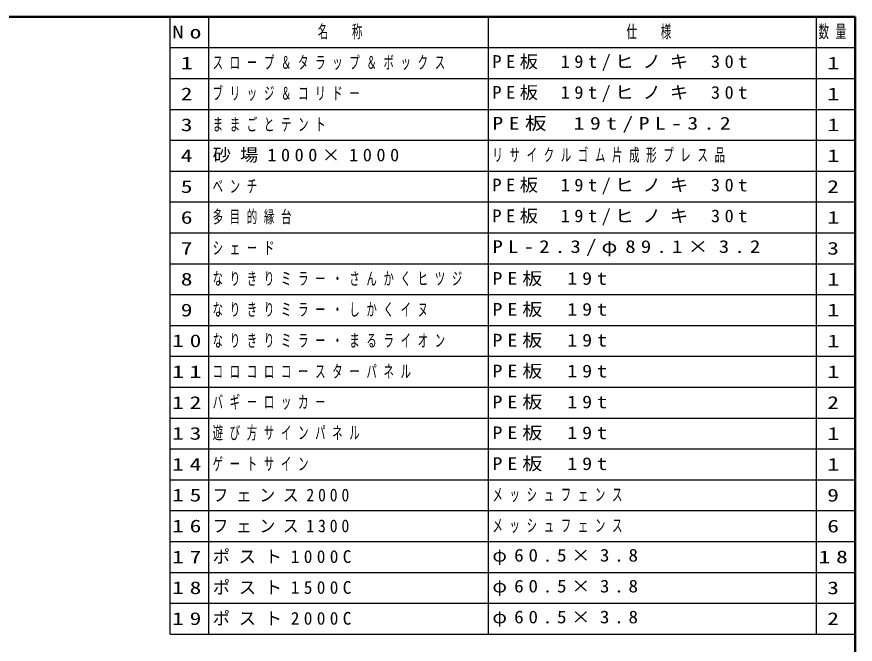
# Model space of a CAD drawing. Units: millimetres on the paper, scale 1:50. Extents: x 35 to 420, y -297 to 267.
# Drawn here: x 289.7 to 420, y 169.4 to 267 of the extents above; entities that cross this region are included whole.
import ezdxf
from ezdxf.enums import TextEntityAlignment as Align

# ---------------------------------------------------------------- set-up
doc = ezdxf.new("R2010")
doc.units = ezdxf.units.MM
doc.layers.add('CLASS1', color=7, linetype='Continuous', lineweight=25)
doc.layers.add('LY_3', color=7, linetype='Continuous', lineweight=13)
doc.styles.add('ＭＳ ゴシック', font='')
doc.styles.get('ＭＳ ゴシック').set_extended_font_data('MS Gothic')

msp = doc.modelspace()

# ---------------------------------------------------------------- linework, layer by layer
at = {"layer": 'CLASS1'}
for p, q in [((313.5, 171), (313.5, 267)), ((313.5, 267), (420, 267)), ((319.5, 171), (319.5, 267)), ((363, 171), (363, 267)), ((414, 171), (414, 267)), ((420, 171), (420, 267)), ((313.5, 262.2), (420, 262.2)), ((313.5, 257.4), (420, 257.4)), ((313.5, 252.6), (420, 252.6)), ((313.5, 247.8), (420, 247.8)), ((313.5, 243), (420, 243)), ((313.5, 238.2), (420, 238.2)), ((313.5, 233.4), (420, 233.4)), ((313.5, 228.6), (420, 228.6)), ((313.5, 223.8), (420, 223.8)), ((313.5, 219), (420, 219)), ((313.5, 214.2), (420, 214.2)), ((313.5, 209.4), (420, 209.4)), ((313.5, 204.6), (420, 204.6)), ((313.5, 199.8), (420, 199.8)), ((313.5, 195), (420, 195)), ((313.5, 190.2), (420, 190.2)), ((313.5, 185.4), (420, 185.4)), ((313.5, 180.6), (420, 180.6)), ((313.5, 175.8), (420, 175.8)), ((313.5, 171), (420, 171))]:
    msp.add_line(p, q, dxfattribs=at)
at = {"layer": 'LY_3', "lineweight": 50}
for p, q in [((420, 267), (35, 267)), ((420, 0), (420, 267))]:
    msp.add_line(p, q, dxfattribs=at)

# ---------------------------------------------------------------- texts
at = {"layer": 'CLASS1', "style": 'ＭＳ ゴシック'}
for s, width, p in [('1', 1.4, (315.15, 259.8)), ('1', 1.4, (415.65, 259.8)), ('2', 1.35, (315.15, 255)), ('1', 1.4, (415.65, 255)), ('3', 1.35, (315.15, 250.2)), ('1', 1.4, (415.65, 250.2)), ('4', 1.35, (315.15, 245.4)), ('1', 1.4, (415.65, 245.4)), ('5', 1.35, (315.15, 240.6)), ('2', 1.35, (415.65, 240.6)), ('6', 1.35, (315.15, 235.8)), ('1', 1.4, (415.65, 235.8)), ('7', 1.35, (315.15, 231)), ('3', 1.35, (415.65, 231)), ('8', 1.35, (315.15, 226.2)), ('1', 1.4, (415.65, 226.2)), ('9', 1.35, (315.15, 221.4)), ('1', 1.4, (415.65, 221.4)), ('1', 1.4, (415.65, 216.6)), ('1', 1.4, (415.65, 211.8)), ('2', 1.35, (415.65, 207)), ('1', 1.4, (415.65, 202.2)), ('1', 1.4, (415.65, 197.4)), ('9', 1.35, (415.65, 192.6)), ('6', 1.35, (415.65, 187.8)), ('3', 1.35, (415.65, 178.2)), ('2', 1.35, (415.65, 173.4))]:
    msp.add_text(s, height=1.979, dxfattribs=dict(at, width=width)).set_placement(p, align=Align.MIDDLE_LEFT)
at = {"layer": 'CLASS1', "char_height": 1.979, "attachment_point": 4, "style": 'ＭＳ ゴシック'}
for s, insert in [('\\T1.64;\\W0.6;名\u3000称', (336.45, 264.6)), ('\\T1.64;\\W0.6;仕\u3000様', (384.45, 264.6)), ('\\T1.64;\\W0.6;数量', (414.3, 264.6)), ('\\T1.5;\\W1.35;No', (313.8, 264.6)), ('\\T1.64;\\W0.6;スロープ＆タラップ＆ボックス', (320.1, 259.8)), ('\\T1.5;\\W1.05;PE板\\~19t/ヒノキ\\~30t', (363.6, 259.8)), ('\\T1.64;\\W0.6;ブリッジ＆コリドー', (320.1, 255)), ('\\T1.5;\\W1.05;PE板\\~19t/ヒノキ\\~30t', (363.6, 255)), ('\\T1.5;\\W1.25;PE板\\~19t/PL-3.2', (363.6, 250.2)), ('\\T1.64;\\W0.6;ままごとテント', (320.1, 250.2)), ('\\T1.5;\\W1.05;砂場1000×1000', (320.1, 245.4)), ('\\T1.64;\\W0.6;リサイクルゴム片成形プレス品', (363.6, 245.4)), ('\\T1.64;\\W0.6;ベンチ', (320.1, 240.6)), ('\\T1.5;\\W1.05;PE板\\~19t/ヒノキ\\~30t', (363.6, 240.6)), ('\\T1.5;\\W1.05;PE板\\~19t/ヒノキ\\~30t', (363.6, 235.8)), ('\\T1.64;\\W0.6;多目的縁台', (320.1, 235.8)), ('\\T1.64;\\W0.6;シェード', (320.1, 231)), ('\\T1.5;\\W1.2;PL-2.3/φ89.1×3.2', (363.6, 231)), ('\\T1.64;\\W0.6;なりきりミラー・さんかくヒツジ', (320.1, 226.2)), ('\\T1.5;\\W1.15;PE板\\~19t', (363.6, 226.2)), ('\\T1.64;\\W0.6;なりきりミラー・しかくイヌ', (320.1, 221.4)), ('\\T1.5;\\W1.15;PE板\\~19t', (363.6, 221.4)), ('\\T1.64;\\W0.6;なりきりミラー・まるライオン', (320.1, 216.6)), ('\\T1.5;\\W1.15;PE板\\~19t', (363.6, 216.6)), ('\\T1.5;\\W1.35;10', (313.8, 216.6)), ('\\T1.43;\\W1.4;11', (313.8, 211.8)), ('\\T1.64;\\W0.6;コロコロコースターパネル', (320.1, 211.8)), ('\\T1.5;\\W1.15;PE板\\~19t', (363.6, 211.8)), ('\\T1.5;\\W1.35;12', (313.8, 207)), ('\\T1.64;\\W0.6;バギーロッカー', (320.1, 207)), ('\\T1.5;\\W1.15;PE板\\~19t', (363.6, 207)), ('\\T1.64;\\W0.6;遊び方サインパネル', (320.1, 202.2)), ('\\T1.5;\\W1.15;PE板\\~19t', (363.6, 202.2)), ('\\T1.5;\\W1.35;13', (313.8, 202.2)), ('\\T1.5;\\W1.35;14', (313.8, 197.4)), ('\\T1.64;\\W0.6;ゲートサイン', (320.1, 197.4)), ('\\T1.5;\\W1.15;PE板\\~19t', (363.6, 197.4)), ('\\T1.5;\\W1.35;15', (313.8, 192.6)), ('\\T1.5;\\W0.9;フェンス2000', (320.1, 192.6)), ('\\T1.64;\\W0.6;メッシュフェンス', (363.6, 192.6)), ('\\T1.5;\\W1.35;16', (313.8, 187.8)), ('\\T1.5;\\W0.9;フェンス1300', (320.1, 187.8)), ('\\T1.64;\\W0.6;メッシュフェンス', (363.6, 187.8)), ('\\T1.5;\\W1.35;17', (313.8, 183)), ('\\T1.5;ポスト1000C', (320.1, 183)), ('\\T1.5;\\W1.1;φ60.5×3.8', (363.6, 183)), ('\\T1.5;\\W1.35;18', (414.3, 183)), ('\\T1.5;\\W1.35;18', (313.8, 178.2)), ('\\T1.5;ポスト1500C', (320.1, 178.2)), ('\\T1.5;\\W1.1;φ60.5×3.8', (363.6, 178.2)), ('\\T1.5;ポスト2000C', (320.1, 173.4)), ('\\T1.5;\\W1.35;19', (313.8, 173.4)), ('\\T1.5;\\W1.1;φ60.5×3.8', (363.6, 173.4))]:
    msp.add_mtext(s, dxfattribs=dict(at, insert=insert))

doc.saveas('drawing.dxf')
